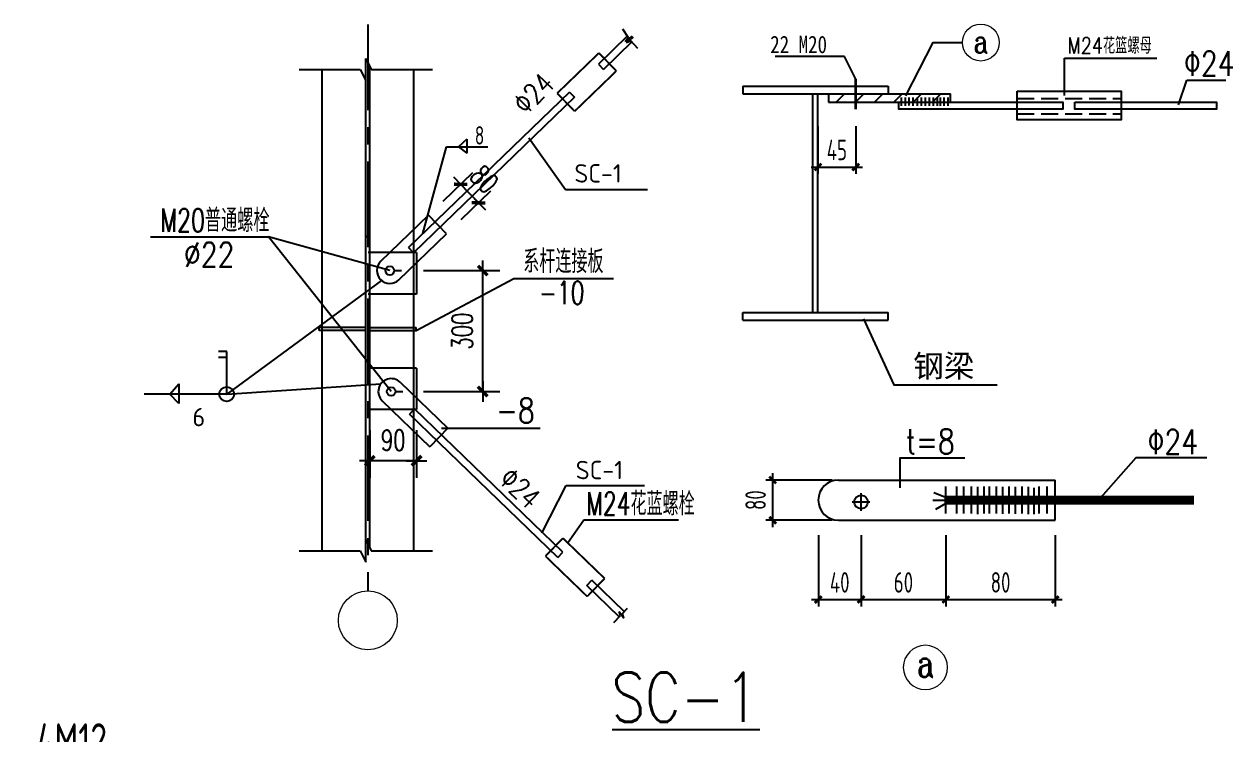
# Model space of a CAD drawing. Extents: x 14475413 to 15955882, y -732572 to -282951.
# Drawn here: x 15768027 to 15785769, y -488474 to -478057 of the extents above; entities that cross this region are included whole.
import ezdxf
from ezdxf.enums import TextEntityAlignment as Align

# ---------------------------------------------------------------- set-up
doc = ezdxf.new("R2010")
doc.units = 0
doc.header["$LTSCALE"] = 1000
doc.header["$MEASUREMENT"] = 0
for name, pattern in [('CENTER', [2, 1.25, -0.25, 0.25, -0.25]), ('DASH', [0.35, 0.25, -0.1]), ('DOTE', [2.4200000000000004, 2, -0.2, 0.02, -0.2])]:
    doc.linetypes.add(name, pattern=pattern)
for name, color, linetype in [('1', 7, 'Continuous'), ('AXIS', 3, 'Continuous'), ('DOTE', 1, 'DOTE'), ('GL', 2, 'Continuous'), ('PUB_DIM', 3, 'Continuous'), ('PUB_TEXT', 7, 'Continuous'), ('STAIR', 2, 'Continuous'), ('TEXT', 7, 'Continuous'), ('THIN', 7, 'Continuous'), ('XIANGTU', 7, 'Continuous'), ('尺寸线及数字', 3, 'Continuous'), ('折断号', 3, 'Continuous'), ('文字', 4, 'Continuous'), ('轮廓线', 7, 'Continuous'), ('连接件', 2, 'Continuous')]:
    doc.layers.add(name, color=color, linetype=linetype)
doc.layers.add('10', color=7, linetype='Continuous', lineweight=35)
doc.layers.add('112', color=9, linetype='Continuous', lineweight=18)
doc.styles.add('-宋体', font='', dxfattribs={"width": 0.8})
doc.styles.add('_HZDX', font='txt.shx', dxfattribs={"width": 0.8, "bigfont": 'HZDX.shx'})
doc.styles.add('_HZTXT', font='txt.shx', dxfattribs={"width": 0.8, "bigfont": 'hztxt.shx'})
doc.styles.add('COMPLEX', font='COMPLEX')
doc.styles.add('DIM_FONT', font='SIMPLEX', dxfattribs={"width": 0.7, "bigfont": 'GBCBIG'})
doc.styles.add('hztxt', font='Pkpmeng', dxfattribs={"width": 0.7, "bigfont": 'hztxt'})
doc.styles.get("Standard").update_dxf_attribs({"font": 'gbenor.shx', "bigfont": 'gbcbig.shx'})
doc.styles.add('TSSD_Dimension', font='Tssdeng.shx', dxfattribs={"width": 0.699999988079071, "bigfont": 'hztxt.shx'})
doc.styles.add('TSSD_REIN', font='tssdeng.shx', dxfattribs={"width": 0.7, "bigfont": 'tssdchn.shx'})
doc.styles.get('-宋体').set_extended_font_data('SimSun')
doc.dimstyles.new('dimn', dxfattribs={"dimtxt": 300, "dimasz": 1, "dimexe": 250, "dimexo": 300, "dimgap": 150, "dimtad": 1, "dimdec": 0, "dimzin": 0, "dimdsep": 46, "dimtxsty": 'DIM_FONT', "dimblk": '_DIMX', "dimcen": 0, "dimdle": 100, "dimclrt": 7, "dimadec": 1, "dimazin": 0, "dimtfac": 1, "dimtdec": 0, "dimtix": 1, "dimtmove": 2, "dimatfit": 3, "dimldrblk": 'ARCHTICK', "dimfxl": 0, "dimtolj": 1, "dimtzin": 0, "dimarcsym": 0})
doc.dimstyles.new('TSSD_20_100', dxfattribs={"dimtxt": 350, "dimasz": 100, "dimexe": 100, "dimexo": 250, "dimgap": 100, "dimtad": 1, "dimdec": 0, "dimlfac": 0.2, "dimzin": 0, "dimdsep": 46, "dimtxsty": 'TSSD_Dimension', "dimblk": 'ARCHTICK', "dimblk1": 'ARCHTICK', "dimblk2": 'ARCHTICK', "dimcen": 0, "dimdle": 100, "dimclrt": 7, "dimadec": 0, "dimazin": 0, "dimtfac": 1, "dimtdec": 0, "dimtix": 1, "dimtmove": 2, "dimatfit": 3, "dimfxl": 0, "dimtolj": 1, "dimtzin": 0, "dimarcsym": 0})

# ---------------------------------------------------------------- blocks, each defined once
blk = doc.blocks.new('AUDIT_D_060801165916-2')
blk.add_line((-1, 0), (0, 0))
at = {"const_width": 0.5}
blk.add_lwpolyline([(-0.7000000000000001, -0.7000000000000001), (0.7000000000000001, 0.7000000000000001)], dxfattribs=at)
blk = doc.blocks.new('5654654654')
at = {"layer": '轮廓线'}
h = blk.add_hatch(color=256, dxfattribs=at)
h.paths.add_polyline_path([(-104781.8803043035, -1022.660201723105), (-104784.3146952433, -993.4472538300324), (-104889.9658036507, -1002.251435459126), (-104887.5314127619, -1031.464383348997)])
h.paths.add_polyline_path([(-104779.4459133637, -1051.873149616178), (-104781.8803043035, -1022.660201723105), (-104887.5314127619, -1031.464383348997), (-104885.0970218221, -1060.67733124207)])
h.paths.add_polyline_path([(-104909.4565287936, -1033.291460285895), (-104907.0221378538, -1062.504408175766), (-104885.0970218221, -1060.67733124207), (-104887.5314127619, -1031.464383348997)])
h.paths.add_polyline_path([(-104889.9658036507, -1002.251435459126), (-104911.8909196823, -1004.078512395965), (-104909.4565287936, -1033.291460285895), (-104887.5314127619, -1031.464383348997)])
h.paths.add_polyline_path([(-104682.9226298782, -1014.413801357266), (-104685.3570207669, -985.2008534673951), (-104784.3146952433, -993.4472538300324), (-104781.8803043035, -1022.660201723105)])
h.paths.add_polyline_path([(-104781.8803043035, -1022.660201723105), (-104779.4459133637, -1051.873149616178), (-104680.4882389384, -1043.626749250398), (-104682.9226298782, -1014.413801357266)])
h.paths.add_polyline_path([(-104682.9226298782, -1014.413801357266), (-104680.4882389384, -1043.626749250398), (-104622.5786567137, -1038.800993161742), (-104625.0130476535, -1009.588045271812)])
h.paths.add_polyline_path([(-104625.0130476535, -1009.588045271812), (-104627.4474385423, -980.3750973755377), (-104685.3570207669, -985.2008534673951), (-104682.9226298782, -1014.413801357266)])
h = blk.add_hatch(color=256, dxfattribs=at)
h.paths.add_polyline_path([(-104743.3276934451, -2761.924229539058), (-104765.252809477, -2763.751306475955), (-104762.8184185883, -2792.964254369028), (-104740.8933025054, -2791.137177428929)])
h.paths.add_polyline_path([(-104760.3840276485, -2822.177202258899), (-104738.4589116166, -2820.35012532206), (-104740.8933025054, -2791.137177428929), (-104762.8184185883, -2792.964254369028)])
h.paths.add_polyline_path([(-104635.2421940982, -2782.332995803037), (-104637.676585038, -2753.120047913166), (-104743.3276934451, -2761.924229539058), (-104740.8933025054, -2791.137177428929)])
h.paths.add_polyline_path([(-104632.8078031584, -2811.54594369611), (-104635.2421940982, -2782.332995803037), (-104740.8933025054, -2791.137177428929), (-104738.4589116166, -2820.35012532206)])
h.paths.add_polyline_path([(-104536.2845196729, -2774.0865954404), (-104538.7189105616, -2744.873647547327), (-104637.676585038, -2753.120047913166), (-104635.2421940982, -2782.332995803037)])
h.paths.add_polyline_path([(-104635.2421940982, -2782.332995803037), (-104632.8078031584, -2811.54594369611), (-104533.8501287331, -2803.299543333531), (-104536.2845196729, -2774.0865954404)])
h.paths.add_polyline_path([(-104480.809328337, -2740.047891458671), (-104538.7189105616, -2744.873647547327), (-104536.2845196729, -2774.0865954404), (-104478.374937448, -2769.260839351802)])
h.paths.add_polyline_path([(-104475.9405465082, -2798.473787241674), (-104478.374937448, -2769.260839351802), (-104536.2845196729, -2774.0865954404), (-104533.8501287331, -2803.299543333531)])
at = {"color": 0, "linetype": 'ByBlock'}
for p, q in [((-103178.3410654992, -214.1067375458078), (-103189.3860178886, -81.56614366330905)), ((-103739.6293651876, -394.3413498029695), (-102130.0151664424, -260.2080124642234)), ((-103739.6293651876, -394.3413498029695), (-102835.9446284038, -319.0349504549522)), ((-103122.4537310528, -884.760646856972), (-103167.2961131099, -346.6473314282484)), ((-102240.8222800884, -2934.376112955157), (-102450.3216987592, -420.3609873200185)), ((-106590.6146082631, -684.2798400588217), (-106601.6595606524, -551.7392461763811)), ((-106148.3018740159, -780.8817680719658), (-106910.92114058, -844.4328149145585)), ((-106550.1371471947, -1170.013643134444), (-106579.5696558738, -816.8204339412623)), ((-106550.1371471947, -1170.013643134444), (-106579.5696558738, -816.8204339412623)), ((-103684.9573915454, -931.6355398669839), (-102791.1022464286, -857.1482659566682)), ((-103481.3924040429, -914.6719399765134), (-102791.1022463467, -857.1482658836758)), ((-103111.4087786635, -1017.301240739413), (-103100.3638262742, -1149.841834621911)), ((-102986.8605731765, -2511.892847119423), (-103111.4087787454, -1017.301240812405)), ((-106002.7329729011, -1124.397029645042), (-106881.4886319011, -1197.62602410774)), ((-106187.533169545, -1139.796910645149), (-106881.4886319011, -1197.62602410774)), ((-106539.0921948054, -1302.554237016942), (-106528.0472424161, -1435.094830899383)), ((-106414.5439892376, -2797.145843309467), (-106539.0921948056, -1302.554237016884)), ((-102986.8605733186, -2511.892847131239), (-102997.9055257079, -2379.35225324874)), ((-103513.7447791125, -2689.260476768715), (-102644.4641362231, -2616.821060040442)), ((-103513.7447791125, -2689.260476768715), (-102644.464136081, -2616.821060028567)), ((-102935.7067898901, -3125.743644847535), (-102975.8156209292, -2644.433441013738)), ((-106414.5439894504, -2797.145843327162), (-106425.5889418398, -2664.605249444721)), ((-105693.9173281749, -2870.555147984182), (-106734.8505215545, -2957.298818165204)), ((-105693.9173281749, -2870.555147984182), (-106734.8505217673, -2957.298818182957)), ((-102946.7517422927, -2993.20305101329), (-102957.7966946715, -2860.662457129918)), ((-106355.8632559963, -3501.320835426915), (-106403.4990370611, -2929.686437209661)), ((-103477.9427062315, -3170.929573960544), (-101898.425842993, -3039.304325864359)), ((-103477.9427062317, -3170.929573960544), (-102604.3553051839, -3098.131263874238)), ((-103193.92714791, -3147.261818866886), (-102604.3553052053, -3098.131263949675)), ((-102935.7067899138, -3125.743644896662), (-102928.2116832477, -3215.685715689091)), ((-102935.7067899138, -3125.743644896662), (-102928.2116832477, -3215.685715689091)), ((-103186.4320412439, -3237.203889659315), (-102596.8601985392, -3188.073334742105)), ((-102924.6618375008, -3258.284238729975), (-102913.6168851114, -3390.824832612416)), ((-105543.2858408913, -3433.606646139175), (-106687.2147407024, -3528.933216400212)), ((-102917.1667308689, -3348.226309572463), (-102906.12177849, -3480.766903455777)), ((-106344.8183036069, -3633.861429309414), (-106333.7733512176, -3766.402023191855))]:
    blk.add_line(p, q, dxfattribs=at)
for p, q in [((-104702.0244074797, -660.3597054738202), (-103393.1875146499, -3254.433360955096)), ((-104186.193723266, -2250.698107143398), (-103870.1913855909, -1619.015459559392)), ((-103870.1913855909, -1619.015459559392), (-103373.6165867313, -1619.015459559392)), ((-104547.4562404074, -3242.434755418624), (-104131.7356382448, -4527.1891314534)), ((-104131.7356382448, -4527.1891314534), (-102936.1222344656, -4527.1891314534))]:
    blk.add_line(p, q)
at = {"const_width": 37.8}
blk.add_lwpolyline([(-104851.2486538845, -6778.822268967226), (-102211.5024409008, -6778.822268967226)], dxfattribs=at)
at = {"layer": 'Defpoints', "color": 0, "linetype": 'ByBlock'}
for p in [(-103167.2961131099, -346.6473314282484), (-102461.3666511485, -287.8203934375197), (-104070.9808498938, -421.9537307762657), (-104070.9808498938, -421.9537307762657), (-106579.5696558738, -816.8204339412623), (-103122.4537311348, -884.7606469299644), (-106550.1371471949, -1170.013643134444), (-102975.8156209292, -2644.433441013738), (-106403.4990370611, -2929.686437209661), (-102928.2116832477, -3215.685715689091), (-105211.9343561851, -3405.994265165878)]:
    blk.add_point(p, dxfattribs=at)
at = {"layer": 'GL', "color": 4}
for p, q in [((-106694.60082931, -3529.548718253034), (-101071.2238038506, -3060.938086342649)), ((-106688.4994996402, -3602.765317937941), (-101065.1224741808, -3134.154686027556)), ((-106526.6992523044, -5544.385357323335), (-100903.322226845, -5075.77472541295)), ((-106520.5979226346, -5617.601957008243), (-100897.2208971751, -5148.991325097857))]:
    blk.add_line(p, q, dxfattribs=at)
at = {"layer": 'THIN'}
for q in [(-107093.1506416351, 287.2068189337151), (-104748.6869936765, -1032.554955054715)]:
    blk.add_line((-105686.9751516788, 287.2068189337151), q, dxfattribs=at)
at = {"layer": '折断号', "ltscale": 2}
for p, q in [((-101111.5463737852, -2577.06299281586), (-100974.1662654167, -4225.63878809585)), ((-106734.9233992447, -3045.673624726245), (-106597.5432908761, -4694.249420006236)), ((-100804.5715446679, -4211.506018964166), (-101131.207690839, -4356.86584114359)), ((-100974.1662654167, -4225.63878809585), (-100804.5715446679, -4211.506018964166)), ((-101131.207690839, -4356.86584114359), (-100964.3892150747, -4342.964423722937)), ((-100964.3892150747, -4342.964423722937), (-100851.7948049286, -5694.109225043678)), ((-106427.9485701539, -4680.116650874552), (-106754.5847162984, -4825.476473053975)), ((-106597.5432908761, -4694.249420006236), (-106427.9485701539, -4680.116650874552)), ((-106754.5847162984, -4825.476473053975), (-106587.7662405341, -4811.575055633322)), ((-106587.7662405341, -4811.575055633322), (-106481.5481307886, -6086.203579398629))]:
    blk.add_line(p, q, dxfattribs=at)
at = {"layer": '轮廓线'}
for p, q in [((-104829.4577996621, -670.9790614559897), (-104759.0237273916, -665.1096070368658)), ((-104550.5283884271, -1003.381044911046), (-104990.5271189699, -1040.047283407068)), ((-104911.8909196502, -1004.078512395965), (-104627.4474385371, -980.3750973780989)), ((-104911.8909196502, -1004.078512395965), (-104907.0221378105, -1062.504408178327)), ((-104907.0221378105, -1062.504408178327), (-104622.5786566974, -1038.800993163022)), ((-104627.4474385371, -980.3750973780989), (-104622.5786566974, -1038.800993163022)), ((-104403.8902782213, -2763.053838993947), (-104843.8890087644, -2799.720077487407)), ((-104765.2528094447, -2763.751306476304), (-104480.8093283314, -2740.047891460999)), ((-104760.3840276047, -2822.177202261228), (-104765.2528094447, -2763.751306476304)), ((-104475.9405464919, -2798.473787243362), (-104480.8093283314, -2740.047891460999)), ((-104760.3840276047, -2822.177202261228), (-104475.9405464919, -2798.473787243362))]:
    blk.add_line(p, q, dxfattribs=at)
at = {"layer": '轮廓线', "const_width": 33.30295081967212}
for points in [[(-104824.9955103653, -670.6072072791285), (-104831.1865991163, -596.3134889436769, -0.414213562373095), (-104729.7789957689, -476.4683163726004), (-104080.199634511, -422.3371788788354, -0.414213562373095), (-103960.3544619293, -523.7447822325048), (-103945.1159542371, -706.608482561307)], [(-105499.3719389406, -3100.665144482162), (-105484.1334312484, -3283.528844808869, 0.414213562373095), (-105364.2882586666, -3384.936448164633), (-104714.7088974426, -3330.805310670868, 0.414213562373095), (-104613.3012940614, -3210.960138099792), (-104824.9955103653, -670.6072072791285)]]:
    blk.add_lwpolyline(points, format="xyb", dxfattribs=at)
at = {"layer": '连接件'}
for p, q in [((-104702.0244074797, -660.3597054738202), (-104824.995510346, -670.6072072799434)), ((-104702.4175040631, -655.6425049980171), (-104478.7111041893, -3340.142906490946)), ((-104605.7513997883, -3355.479462947231), (-104829.4577996621, -670.9790614559897))]:
    blk.add_line(p, q, dxfattribs=at)
at = {"color": 0, "linetype": 'ByBlock', "xscale": 133.0000000000003, "yscale": 133, "zscale": 133}
for p, rotation in [((-103167.2961131099, -346.6473314282484), 274.76360000461), ((-102461.3666511485, -287.8203934375197), 94.76360000460997), ((-106579.5696558738, -816.8204339412623), 274.76360000461), ((-103122.4537310528, -884.760646856972), 94.76360000460997), ((-103122.4537311348, -884.7606469299644), 94.76360000460997), ((-106550.1371471947, -1170.013643134444), 94.76360000460997), ((-106550.1371471949, -1170.013643134444), 94.76360000460997), ((-102975.8156209292, -2644.433441013738), 274.76360000461), ((-102975.8156207872, -2644.433441001864), 274.76360000461), ((-106403.4990368483, -2929.686437191907), 274.76360000461), ((-106403.4990370611, -2929.686437209661), 274.76360000461), ((-102935.7067899138, -3125.743644896662), 274.7636000000807), ((-102935.7067898901, -3125.743644847535), 94.76360000460997), ((-102229.7773276991, -3066.916706837656), 274.76360000461), ((-102928.2116832477, -3215.685715689091), 94.76360000008071), ((-106355.8632559963, -3501.320835426915), 94.76360000460997)]:
    blk.add_blockref('AUDIT_D_060801165916-2', p, dxfattribs=dict(at, rotation=rotation))
at = {"color": 7, "linetype": 'ByBlock', "char_height": 300, "attachment_point": 5, "rotation": 274.76360000460994, "style": 'TSSD_Dimension'}
for s, insert in [('45', (-102921.2335871495, -577.3263181061484)), ('35', (-106291.380804813, -974.6484313285328)), ('180', (-102100.3882000553, -1649.756169164262)), ('90', (-102825.4933410292, -1726.219372929423)), ('90', (-106272.4567232083, -1981.781243495818)), ('45', (-102732.1198704778, -2879.007447403215)), ('55', (-106123.7271911467, -3187.891255345021)), ('\\A1;10', (-102669.486132696, -3578.06012591155))]:
    blk.add_mtext(s, dxfattribs=dict(at, insert=insert))
at = {"layer": '1', "linetype": 'Continuous', "style": 'TSSD_REIN', "width": 0.7}
for s, p in [('檩托', (-103778.4468474253, -4451.620255394839)), ('厚6', (-103763.2143118917, -4989.126986335847))]:
    blk.add_text(s, height=400, dxfattribs=at).set_placement(p)
at = {"layer": 'TEXT', "style": 'TSSD_REIN', "width": 0.7}
blk.add_text('屋面檩条节点', height=630, dxfattribs=at).set_placement((-104800.8779102457, -6671.339362134924))
at = {"layer": '文字', "color": 7, "linetype": 'Continuous', "ltscale": 0.5, "style": 'TSSD_REIN', "width": 0.7}
for s, p in [('4M12', (-106961.0563934958, 417.7560403455864)), ('普通螺栓', (-106979.5983672624, -154.7482047491358)), ('t=4', (-103980.7569059867, -1587.675412031473))]:
    blk.add_text(s, height=399, dxfattribs=at).set_placement(p)
blk = doc.blocks.new('_DIMX')
blk.add_line((-150, 0), (150, 0))
at = {"const_width": 50}
blk.add_lwpolyline([(-70, -70), (70, 70)], dxfattribs=at)
blk = doc.blocks.new('*D335')
at = {"layer": 'Defpoints', "color": 0}
for p in [(-326988.7434681077, 15085983.61926066), (-326302.7748567816, 15085983.61926066), (-326988.7434681077, 15085234.70125982)]:
    blk.add_point(p, dxfattribs=at)
at = {"layer": 'PUB_DIM', "color": 0, "lineweight": -2}
for p, q in [((-326988.7434681077, 15085683.61926066), (-326988.7434681077, 15084984.70125982)), ((-326302.7748567816, 15085683.61926066), (-326302.7748567816, 15084984.70125982)), ((-326303.7748567816, 15085234.70125982), (-326987.7434681077, 15085234.70125982))]:
    blk.add_line(p, q, dxfattribs=at)
at = {"layer": 'PUB_DIM', "color": 0, "lineweight": -2, "rotation": 180}
blk.add_blockref('_DIMX', (-326988.7434681077, 15085234.70125982), dxfattribs=at)
at = {"layer": 'PUB_DIM', "color": 0, "lineweight": -2}
blk.add_blockref('_DIMX', (-326302.7748567816, 15085234.70125982), dxfattribs=at)
at = {"layer": 'PUB_DIM', "color": 7, "insert": (-326645.7591624446, 15085534.70125982), "char_height": 300, "attachment_point": 5, "style": 'DIM_FONT'}
blk.add_mtext('\\A1;90', dxfattribs=at)
blk = doc.blocks.new('_ArchTick')
at = {"color": 0, "linetype": 'ByBlock', "const_width": 0.4}
blk.add_lwpolyline([(-0.5, -0.5), (0.5, 0.5)], dxfattribs=at)
blk = doc.blocks.new('*D337')
at = {"layer": 'Defpoints', "color": 0}
for p in [(-325398.6784268841, 15089001.45609233), (-326128.8104567723, 15088820.00596826), (-325867.2190655442, 15088549.07202737)]:
    blk.add_point(p, dxfattribs=at)
at = {"layer": 'PUB_DIM', "color": 0, "lineweight": -2}
for p, q in [((-325912.9900185978, 15089028.38432238), (-325480.4194529671, 15089446.03866165)), ((-325660.9644126259, 15089273.10943468), (-325661.6590071395, 15089273.82883614)), ((-325660.2698181123, 15089272.39003322), (-325398.6784268841, 15089001.45609233)), ((-325651.3986273697, 15088757.45038149), (-325218.828061739, 15089175.10472076)), ((-325397.9838323705, 15089000.73669087), (-325397.2892378569, 15089000.01728941))]:
    blk.add_line(p, q, dxfattribs=at)
for p, rotation in [((-325660.2698181123, 15089272.39003322), 313.994913997642), ((-325398.6784268841, 15089001.45609233), 133.994913997642)]:
    blk.add_blockref('_DIMX', p, dxfattribs=dict(at, rotation=rotation))
at = {"layer": 'PUB_DIM', "color": 7, "insert": (-325313.6536843227, 15089345.30141689), "char_height": 300, "attachment_point": 5, "rotation": 313.994913997642, "style": 'DIM_FONT'}
blk.add_mtext('\\A1;80', dxfattribs=at)
blk = doc.blocks.new('A$C10AD3AE9')
for p, q in [((-0.0002964187297038734, 1694.136753695901), (88.39518872543704, 1694.136753695901)), ((-0.0002964187297038734, 1694.136753695901), (-0.0002964187297038734, -0.0001272313529625535)), ((88.39518872543704, 1694.136753695901), (88.39518872543704, -0.0001272313529625535)), ((2726.283916486718, 1694.136753695901), (2637.888431342551, 1694.136753695901)), ((2637.888431342551, 1694.136753695901), (2637.888431342551, -0.0001272313529625535)), ((2726.283916486718, 1694.136753695901), (2726.283916486718, -0.0001272313529625535)), ((88.39518872543704, 877.0683132322156), (2637.888431342551, 877.0683132322738)), ((88.39518872543704, 817.0683132322738), (2637.888431342551, 817.0683132322738)), ((-0.0002964187297038734, -0.0001272313529625535), (88.39518872543704, -0.0001272313529625535)), ((2726.283916486718, -0.0001272313529625535), (2637.888431342551, -0.0001272313529625535))]:
    blk.add_line(p, q)
blk = doc.blocks.new('*D338')
at = {"layer": 'Defpoints', "color": 0}
for p in [(-318572.8353763837, 15084397.19203344), (-316975.0937411692, 15084397.19203344), (-316975.0937411692, 15083207.8107828)]:
    blk.add_point(p, dxfattribs=at)
at = {"layer": 'PUB_DIM', "color": 0, "lineweight": -2}
for p, q in [((-318572.8353763837, 15084147.19203344), (-318572.8353763837, 15083107.8107828)), ((-316975.0937411692, 15084147.19203344), (-316975.0937411692, 15083107.8107828)), ((-318672.8353763837, 15083207.8107828), (-316875.0937411692, 15083207.8107828))]:
    blk.add_line(p, q, dxfattribs=at)
at = {"layer": 'PUB_DIM', "color": 0, "lineweight": -2, "xscale": 100, "yscale": 100, "zscale": 100, "rotation": 180}
blk.add_blockref('_ArchTick', (-318572.8353763837, 15083207.8107828), dxfattribs=at)
at = {"layer": 'PUB_DIM', "color": 0, "lineweight": -2, "xscale": 100, "yscale": 100, "zscale": 100}
blk.add_blockref('_ArchTick', (-316975.0937411692, 15083207.8107828), dxfattribs=at)
at = {"layer": 'PUB_DIM', "color": 7, "insert": (-317773.9645587765, 15083457.8107828), "char_height": 300, "attachment_point": 5, "style": 'TSSD_Dimension'}
blk.add_mtext('\\A1;80', dxfattribs=at)
blk = doc.blocks.new('*D339')
at = {"layer": 'Defpoints', "color": 0}
for p in [(-320435.5209331978, 15084397.19203344), (-319811.5548599828, 15084397.19203344), (-319811.5548599828, 15083207.8107828)]:
    blk.add_point(p, dxfattribs=at)
at = {"layer": 'PUB_DIM', "color": 0, "lineweight": -2}
for p, q in [((-320435.5209331978, 15084147.19203344), (-320435.5209331978, 15083107.8107828)), ((-319811.5548599828, 15084147.19203344), (-319811.5548599828, 15083107.8107828)), ((-320535.5209331978, 15083207.8107828), (-319711.5548599828, 15083207.8107828))]:
    blk.add_line(p, q, dxfattribs=at)
at = {"layer": 'PUB_DIM', "color": 0, "lineweight": -2, "xscale": 100, "yscale": 100, "zscale": 100, "rotation": 180}
blk.add_blockref('_ArchTick', (-320435.5209331978, 15083207.8107828), dxfattribs=at)
at = {"layer": 'PUB_DIM', "color": 0, "lineweight": -2, "xscale": 100, "yscale": 100, "zscale": 100}
blk.add_blockref('_ArchTick', (-319811.5548599828, 15083207.8107828), dxfattribs=at)
at = {"layer": 'PUB_DIM', "color": 7, "insert": (-320123.5378965903, 15083457.8107828), "char_height": 300, "attachment_point": 5, "style": 'TSSD_Dimension'}
blk.add_mtext('\\A1;40', dxfattribs=at)
blk = doc.blocks.new('*D340')
at = {"layer": 'Defpoints', "color": 0}
for p in [(-319811.5548599828, 15084397.19203344), (-318572.8353763837, 15084397.19203344), (-318572.8353763837, 15083207.8107828)]:
    blk.add_point(p, dxfattribs=at)
at = {"layer": 'PUB_DIM', "color": 0, "lineweight": -2}
for p, q in [((-319811.5548599828, 15084147.19203344), (-319811.5548599828, 15083107.8107828)), ((-318572.8353763837, 15084147.19203344), (-318572.8353763837, 15083107.8107828)), ((-319911.5548599828, 15083207.8107828), (-318472.8353763837, 15083207.8107828))]:
    blk.add_line(p, q, dxfattribs=at)
at = {"layer": 'PUB_DIM', "color": 0, "lineweight": -2, "xscale": 100, "yscale": 100, "zscale": 100, "rotation": 180}
blk.add_blockref('_ArchTick', (-319811.5548599828, 15083207.8107828), dxfattribs=at)
at = {"layer": 'PUB_DIM', "color": 0, "lineweight": -2, "xscale": 100, "yscale": 100, "zscale": 100}
blk.add_blockref('_ArchTick', (-318572.8353763837, 15083207.8107828), dxfattribs=at)
at = {"layer": 'PUB_DIM', "color": 7, "insert": (-319192.1951181833, 15083457.8107828), "char_height": 300, "attachment_point": 5, "style": 'TSSD_Dimension'}
blk.add_mtext('\\A1;60', dxfattribs=at)
blk = doc.blocks.new('*D341')
at = {"layer": 'Defpoints', "color": 0}
for p in [(-321101.8191682491, 15084952.721134), (-319985.5005035792, 15084952.721134), (-319985.5005035792, 15084365.84405116)]:
    blk.add_point(p, dxfattribs=at)
at = {"layer": 'PUB_DIM', "color": 0, "lineweight": -2}
for p, q in [((-321101.8191682491, 15084265.84405116), (-321101.8191682491, 15085052.721134)), ((-320235.5005035792, 15084952.721134), (-321201.8191682491, 15084952.721134)), ((-320235.5005035792, 15084365.84405116), (-321201.8191682491, 15084365.84405116))]:
    blk.add_line(p, q, dxfattribs=at)
at = {"layer": 'PUB_DIM', "color": 0, "lineweight": -2, "xscale": 100, "yscale": 100, "zscale": 100}
for p, rotation in [((-321101.8191682491, 15084952.721134), 90), ((-321101.8191682491, 15084365.84405116), 270)]:
    blk.add_blockref('_ArchTick', p, dxfattribs=dict(at, rotation=rotation))
at = {"layer": 'PUB_DIM', "color": 7, "insert": (-321351.8191682516, 15084659.28259258), "char_height": 300, "attachment_point": 5, "rotation": 90, "style": 'TSSD_Dimension'}
blk.add_mtext('\\A1;80', dxfattribs=at)
blk = doc.blocks.new('*D342')
at = {"layer": 'Defpoints', "color": 0}
for p in [(-320440.6110874582, 15090369.39477782), (-319888.6286071781, 15090369.39477782), (-319888.6286071781, 15089524.32956752)]:
    blk.add_point(p, dxfattribs=at)
at = {"layer": 'PUB_DIM', "color": 0, "lineweight": -2}
for p, q in [((-320440.6110874582, 15090119.39477782), (-320440.6110874582, 15089424.32956752)), ((-319888.6286071781, 15090119.39477782), (-319888.6286071781, 15089424.32956752)), ((-320540.6110874582, 15089524.32956752), (-319788.6286071781, 15089524.32956752))]:
    blk.add_line(p, q, dxfattribs=at)
at = {"layer": 'PUB_DIM', "color": 0, "lineweight": -2, "xscale": 100, "yscale": 100, "zscale": 100, "rotation": 180}
blk.add_blockref('_ArchTick', (-320440.6110874582, 15089524.32956752), dxfattribs=at)
at = {"layer": 'PUB_DIM', "color": 0, "lineweight": -2, "xscale": 100, "yscale": 100, "zscale": 100}
blk.add_blockref('_ArchTick', (-319888.6286071781, 15089524.32956752), dxfattribs=at)
at = {"layer": 'PUB_DIM', "color": 7, "insert": (-320164.6198473182, 15089774.32956752), "char_height": 300, "attachment_point": 5, "style": 'TSSD_Dimension'}
blk.add_mtext('\\A1;45', dxfattribs=at)
blk = doc.blocks.new('QW234Q23312321')
at = {"layer": 'PUB_DIM'}
h = blk.add_hatch(dxfattribs=at)
h.set_pattern_fill('ANSI31', color=256, scale=62.705664, style=0)
h.set_pattern_definition([(44.99999999999999, (-883341.0494795218, 15295436.60086607), (-140.7782307404264, 140.7782307404263), [])])
h.paths.add_polyline_path([(-318504.1805144679, 15090474.20973932), (-318504.1805144679, 15090595.42825401), (-319888.6277692076, 15090595.42825401), (-319888.6277692076, 15090474.20973932)])
h.paths.add_polyline_path([(-319888.6277692076, 15090474.20973932), (-319888.6277692076, 15090595.42825401), (-320287.1615892258, 15090595.42825401), (-320287.1615892258, 15090474.20973932)])
for p, q in [((-323296.5581699628, 15091543.92341666), (-323215.6207393873, 15091418.21466187)), ((-323231.3582364302, 15091430.57999358), (-323647.3300948795, 15091028.95199228)), ((-323071.6162402965, 15091258.12395471), (-323173.2159673702, 15091367.81011681)), ((-323158.2213585116, 15091351.62207039), (-323572.5896973852, 15090951.54229489)), ((-327042.5449278187, 15084072.34494934), (-327042.5449278187, 15091105.21028437)), ((-323647.3300948795, 15091028.95199228), (-323572.5896973852, 15090951.54229488)), ((-327688.1624443643, 15090949.72186113), (-327688.1624443643, 15083916.85652609)), ((-326988.7434681077, 15083964.74202992), (-326988.7434681077, 15090997.60736495)), ((-326343.1259515639, 15083916.85652609), (-326343.1259515639, 15090949.72186113)), ((-324070.7376086544, 15090620.14473756), (-326422.4334468897, 15088349.54185905)), ((-323995.9972111601, 15090542.73504017), (-326347.6930493955, 15088272.13216165)), ((-324070.7376086544, 15090620.14473756), (-323995.9972111601, 15090542.73504017)), ((-319226.5520019364, 15090540.94580178), (-319226.5520019364, 15090420.91904606)), ((-319168.320875043, 15090540.94580178), (-319168.320875043, 15090420.91904606)), ((-319112.4523848724, 15090541.60136385), (-319112.4523848724, 15090421.57460812)), ((-319054.6288701557, 15090540.94580178), (-319054.6288701557, 15090420.91904606)), ((-318993.5119550768, 15090540.94580178), (-318993.5119550768, 15090420.91904606)), ((-318933.599345522, 15090540.94580178), (-318933.599345522, 15090420.91904606)), ((-318875.0076313261, 15090540.94580178), (-318875.0076313261, 15090420.91904606)), ((-318817.1644335557, 15090540.94580178), (-318817.1644335557, 15090420.91904606)), ((-318760.2405908164, 15090540.94580178), (-318760.2405908164, 15090420.91904606)), ((-318701.3626871537, 15090540.94580178), (-318701.3626871537, 15090420.91904606)), ((-318654.2606120165, 15090540.94580178), (-318654.2606120165, 15090420.91904606)), ((-318602.4485771637, 15090540.94580178), (-318602.4485771637, 15090420.91904606)), ((-318545.9259631038, 15090540.94580178), (-318545.9259631038, 15090420.91904606)), ((-326210.9529854823, 15088553.72989077), (-325867.0901196916, 15089819.82930612)), ((-325867.0901196916, 15089819.82930612), (-325262.7830004673, 15089819.82930612)), ((-325571.3654467594, 15089930.21615115), (-325693.5124079362, 15089819.82930612)), ((-325693.5124079362, 15089819.82930612), (-325571.3654467594, 15089727.28584632)), ((-325571.3654467594, 15089930.21615115), (-325571.3654467594, 15089727.28584632)), ((-326825.4977333453, 15088147.34239082), (-326128.8104567733, 15088820.00596826)), ((-325867.2190655451, 15088549.07202737), (-326128.8104567733, 15088820.00596826)), ((-326563.9063421171, 15087876.40844993), (-325867.2190655451, 15088549.07202737)), ((-330192.5291344877, 15088504.04509937), (-328467.8581286818, 15088504.04509937)), ((-326694.7020377312, 15088011.87542037), (-328467.8581286818, 15088504.04509937)), ((-326674.772241326, 15086246.31756622), (-328467.8581286818, 15088504.04509937)), ((-326347.6930493955, 15088272.13216165), (-326422.4334468897, 15088349.54185905)), ((-326630.140286075, 15088011.87542037), (-326523.8064296935, 15088011.87542037)), ((-326307.660705423, 15087139.25723176), (-324881.838312136, 15087898.98287523)), ((-324881.838312136, 15087898.98287523), (-323425.364113437, 15087898.98287523)), ((-327726.258149093, 15087139.25723176), (-327726.258149093, 15087180.94103302)), ((-327045.1753864083, 15087180.94103302), (-327726.258149093, 15087180.94103302)), ((-327045.1753864083, 15087139.25723176), (-327726.258149093, 15087139.25723176)), ((-326988.7434681077, 15087180.94103302), (-326307.660705423, 15087180.94103302)), ((-326988.7434681077, 15087139.25723176), (-326307.660705423, 15087139.25723176)), ((-326307.660705423, 15087139.25723176), (-326307.660705423, 15087180.94103302)), ((-326610.2104896735, 15086246.31756622), (-326504.9525634367, 15086246.31756622)), ((-326543.9765457138, 15086381.78453667), (-325847.2892691437, 15085709.12095922)), ((-326805.567936942, 15086110.85059578), (-326108.8806603719, 15085438.18701833)), ((-326333.8324411698, 15085991.92073077), (-326408.5728386622, 15085914.51103337)), ((-324242.0095311571, 15083822.65680524), (-326408.5728386622, 15085914.51103337)), ((-324167.2691336628, 15083900.06650263), (-326333.8324411698, 15085991.92073077)), ((-325847.2892691437, 15085709.12095922), (-326108.8806603719, 15085438.18701833)), ((-325938.2370284684, 15085712.16899303), (-324497.9919933733, 15085712.16899303)), ((-320142.9328356106, 15084952.720424), (-316975.0917656478, 15084952.720424)), ((-318572.83441904, 15084462.4529368), (-318572.83441904, 15084857.47672084)), ((-318413.9145503026, 15084462.4529368), (-318413.9145503026, 15084857.47672084)), ((-318308.6406568568, 15084462.4529368), (-318308.6406568568, 15084857.47672084)), ((-318197.946262503, 15084462.4529368), (-318197.946262503, 15084857.47672084)), ((-318104.3699306194, 15084456.6082148), (-318104.3699306194, 15084851.63199884)), ((-318014.5776530858, 15084462.4529368), (-318014.5776530858, 15084857.47672084)), ((-317935.6217129249, 15084462.4529368), (-317935.6217129249, 15084857.47672084)), ((-317835.283494411, 15084462.4529368), (-317835.283494411, 15084857.47672084)), ((-317741.7092428338, 15084459.5312268), (-317741.7092428338, 15084854.55501084)), ((-317650.6544726919, 15084462.4529368), (-317650.6544726919, 15084857.47672084)), ((-317554.1553106476, 15084459.5299248), (-317554.1553106476, 15084854.55370883)), ((-317456.1559543386, 15084462.4529368), (-317456.1559543386, 15084857.47672084)), ((-317365.5045329239, 15084456.6082148), (-317365.5045329239, 15084851.63199884)), ((-317283.6257626023, 15084454.81925333), (-317283.6257626023, 15084837.02084484)), ((-317211.1127602104, 15084462.4529368), (-317211.1127602104, 15084857.47672084)), ((-317094.3779183049, 15084462.4529368), (-317094.3779183049, 15084857.47672084)), ((-316975.0917656478, 15084365.84235102), (-316975.0917656478, 15084952.720424)), ((-319811.5550026298, 15084503.85221027), (-319811.5550026298, 15084762.09921689)), ((-318545.5156442132, 15084654.37523625), (-318764.648198111, 15084654.37523625)), ((-318748.4165718649, 15084771.98717898), (-318586.095218882, 15084707.09778505)), ((-319940.6785059385, 15084632.97571358), (-319682.431499321, 15084632.97571358)), ((-318571.8926731795, 15084609.76436422), (-318722.0395428967, 15084520.54128006)), ((-320142.9328356106, 15084365.84235102), (-316975.0917656478, 15084365.84235102)), ((-324242.0095311571, 15083822.65680524), (-324167.2691336628, 15083900.06650263)), ((-323818.6020173822, 15083413.84955052), (-323743.8616198879, 15083491.25924791)), ((-323344.8268147577, 15082956.4114238), (-323818.6020173822, 15083413.84955052)), ((-323269.3755528051, 15083033.13476931), (-323743.8616198879, 15083491.25924791))]:
    blk.add_line(p, q)
for points in [[(-319155.2703501005, 15090565.96985596), (-318757.8977911007, 15091342.18501906), (-318331.789617015, 15091342.18501906)], [(-319776.3086604234, 15087308.52821063), (-319331.211556362, 15086344.20640006), (-317825.3313160706, 15086344.20640006)], [(-319242.6242983621, 15084839.62067956), (-319242.6242983621, 15085274.94745113), (-318297.5372362789, 15085274.94745113)], [(-316342.2903982345, 15084656.62952151), (-315794.7893354241, 15085281.39030376), (-314760.6152604092, 15085281.39030376)]]:
    blk.add_lwpolyline(points)
at = {"const_width": 134.50364928}
blk.add_lwpolyline([(-318592.9093865082, 15084659.28138751), (-314949.7790519167, 15084659.28138751)], dxfattribs=at)
for centre, radius in [((-326694.7020377312, 15088011.87542037), 64.5617516544), ((-326674.772241326, 15086246.31756622), 64.5617516544), ((-319811.5550026298, 15084632.97571358), 99.45141733824947)]:
    blk.add_circle(centre, radius)
for centre, radius, start, end in [((-326694.7020377312, 15088011.87542037), 188.305108992, 133.9949140322236, 313.9949140322236), ((-326674.772241326, 15086246.31756622), 188.305108992, 46.00508596777637, 226.0050859677764), ((-320142.9328356106, 15084659.28138751), 293.439036488984, 90, 270)]:
    blk.add_arc(centre, radius, start, end)
blk.add_point((-327029.2954353187, 15088508.24890227))
at = {"layer": '112', "const_width": 29.88969984}
blk.add_lwpolyline([(-318549.4503578674, 15082216.74238097, 3999.999916657245), (-318549.4501964655, 15082216.41957227, 3999.999916657245)], format="xyb", dxfattribs=at)
at = {"layer": '112'}
for centre, radius in [((-318062.7823184542, 15091342.18501906), 269.00729856), ((-327015.644197965, 15082902.80582948), 430.411677696)]:
    blk.add_circle(centre, radius, dxfattribs=at)
at = {"layer": 'AXIS', "color": 3}
for p, q in [((-326302.7748567816, 15088274.57372594), (-327008.6732645109, 15088274.57372594)), ((-326302.7748567816, 15088274.57372594), (-326302.7748567816, 15087669.30730418)), ((-326302.7748567816, 15087669.30730418), (-327008.6732645109, 15087669.30730418)), ((-326302.7748567816, 15086588.88568242), (-326988.7434681077, 15086588.88568242)), ((-326302.7748567816, 15086588.88568242), (-326302.7748567816, 15085983.61926066)), ((-326302.7748567816, 15085983.61926066), (-326988.7434681077, 15085983.61926066))]:
    blk.add_line(p, q, dxfattribs=at)
at = {"layer": 'DOTE', "linetype": 'CENTER'}
blk.add_line((-327015.644197965, 15091605.07840063), (-327015.644197965, 15083333.21750717), dxfattribs=at)
at = {"layer": 'PUB_DIM'}
for p, q in [((-320051.9560673703, 15091140.15976265), (-321063.697168475, 15091140.15976265)), ((-319888.6277692076, 15090809.6183236), (-320051.9560673703, 15091140.15976265)), ((-316839.6492655035, 15091113.94351305), (-315492.6018219199, 15091113.94351305)), ((-316839.6492655035, 15090571.22750392), (-316839.6492655035, 15091113.94351305)), ((-315176.0520053413, 15090434.68723698), (-315052.3329665903, 15090793.14073883)), ((-315052.3329665903, 15090793.14073883), (-314484.1593853291, 15090793.14073883)), ((-320287.1615892258, 15090595.42825401), (-320287.1615892258, 15090474.20973932)), ((-320287.1615892258, 15090595.42825401), (-318504.1805144679, 15090595.42825401)), ((-318504.1805144679, 15090474.20973932), (-318504.1805144679, 15090595.42825401)), ((-320287.1615892258, 15090474.20973932), (-318504.1805144679, 15090474.20973932))]:
    blk.add_line(p, q, dxfattribs=at)
at = {"layer": 'PUB_DIM', "linetype": 'DASH'}
for p, q in [((-317531.9877566434, 15090526.58685669), (-316013.3086601999, 15090526.58685669)), ((-317531.9877566434, 15090303.3842101), (-316013.3086601999, 15090303.3842101))]:
    blk.add_line(p, q, dxfattribs=at)
at = {"layer": 'PUB_DIM', "const_width": 39.19104}
blk.add_lwpolyline([(-319888.6277692076, 15090809.6183236), (-319888.6277692076, 15090369.39477782)], dxfattribs=at)
at = {"layer": 'PUB_DIM'}
for points in [[(-317531.9877566416, 15090630.74856343), (-316013.3086601999, 15090630.74856343), (-316013.3086601999, 15090214.10291563), (-317531.9877566416, 15090214.10291563)], [(-319261.8875779863, 15090474.20973932), (-316866.7083313894, 15090474.20973932), (-316866.7083313894, 15090369.39477782), (-319261.8875779863, 15090369.39477782)], [(-316689.6531474721, 15090474.20973932), (-314618.4677864853, 15090474.20973932), (-314618.4677864853, 15090369.39477782), (-316689.6531474721, 15090369.39477782)]]:
    blk.add_lwpolyline(points, close=True, dxfattribs=at)
at = {"layer": 'STAIR'}
for p, q in [((-327045.5029057655, 15091111.12624026), (-326964.8007161971, 15090949.72186113)), ((-327045.5029057655, 15090788.31748199), (-327045.5029057655, 15091111.12624026)), ((-328018.7485885303, 15090949.72186113), (-327126.205095334, 15090949.72186113)), ((-327126.205095334, 15090949.72186113), (-327045.5029057655, 15090788.31748199)), ((-326964.8007161971, 15090949.72186113), (-326072.257222997, 15090949.72186113)), ((-327045.5029057655, 15083755.45214696), (-327045.5029057655, 15084078.26090523)), ((-327045.5029057655, 15084078.26090523), (-326964.8007161971, 15083916.85652609)), ((-328018.7485885303, 15083916.85652609), (-327126.205095334, 15083916.85652609)), ((-327126.205095334, 15083916.85652609), (-327045.5029057655, 15083755.45214696)), ((-326964.8007161971, 15083916.85652609), (-326072.257222997, 15083916.85652609))]:
    blk.add_line(p, q, dxfattribs=at)
at = {"layer": 'XIANGTU', "const_width": 29.0304}
blk.add_lwpolyline([(-321288.9686755893, 15081307.59264083), (-323447.6575679948, 15081307.59264083)], dxfattribs=at)
at = {"layer": '尺寸线及数字'}
for p, q in [((-323155.6037800368, 15091435.34716661), (-323256.3274688181, 15091358.68845407)), ((-323256.3274688181, 15091358.68845407), (-323215.6207393873, 15091418.21466187)), ((-323141.6807101946, 15091421.67184424), (-323241.0024347659, 15091343.20519708)), ((-323241.0024347659, 15091343.20519708), (-323173.2159673702, 15091367.81011681)), ((-324662.2612753343, 15089952.26846864), (-324126.5978390183, 15089197.60239432)), ((-324126.5978390183, 15089197.60239432), (-322930.6882691141, 15089197.60239432)), ((-326817.3483216632, 15087868.98839118), (-329077.645253377, 15086207.16682036)), ((-329077.645253377, 15086832.53192264), (-329198.1739331242, 15086832.53192264)), ((-329077.645253377, 15086207.16682036), (-329077.645253377, 15086832.53192264)), ((-329077.645253377, 15086740.73488631), (-329198.1739331242, 15086740.73488631)), ((-329907.8675415087, 15086207.16682036), (-329775.8603977058, 15086356.33651379)), ((-329775.8603977058, 15086356.33651379), (-329775.8603977058, 15086069.47165835)), ((-329077.645253377, 15086207.16682036), (-326827.4178882036, 15086356.58143411)), ((-329077.645253377, 15086207.16682036), (-330282.9875119459, 15086207.16682036)), ((-329775.8603977058, 15086069.47165835), (-329907.8675415087, 15086207.16682036)), ((-324473.7955715582, 15084179.2535161), (-324116.6876822766, 15084875.35284846)), ((-324116.6876822766, 15084875.35284846), (-322974.7787177209, 15084875.35284846)), ((-324097.7050888911, 15084030.50555591), (-323858.4510472473, 15084374.0684379)), ((-323858.4510472473, 15084374.0684379), (-322479.5984390005, 15084374.0684379)), ((-323295.8666470852, 15083005.69756452), (-323221.2058214303, 15083083.02484823)), ((-323424.0233692061, 15082874.38642099), (-323327.1023930926, 15082974.76886052)), ((-323347.1294536814, 15083034.52183526), (-323275.0413710792, 15082935.23794763)), ((-323327.1023930926, 15082974.76886052), (-323347.1294536814, 15083034.52183526)), ((-323275.0413710792, 15082935.23794763), (-323295.8666470852, 15083005.69756452))]:
    blk.add_line(p, q, dxfattribs=at)
at = {"layer": '尺寸线及数字', "const_width": 26.900729856}
for points in [[(-324249.724691743, 15090601.92015938), (-323640.1371895056, 15091190.48740298)], [(-323640.1371895056, 15091190.48740298), (-323386.0528224465, 15090927.32859427)], [(-323995.6403246839, 15090338.76135067), (-323386.0528224465, 15090927.32859427)], [(-324249.724691743, 15090601.92015938), (-323995.6403246839, 15090338.76135067)], [(-324420.9966142457, 15083840.88138341), (-324166.9122471884, 15084104.04019213)], [(-324166.9122471884, 15084104.04019213), (-323557.3247449491, 15083515.47294853)], [(-324420.9966142457, 15083840.88138341), (-323811.4091120083, 15083252.31413982)], [(-323811.4091120083, 15083252.31413982), (-323557.3247449491, 15083515.47294853)]]:
    blk.add_lwpolyline(points, dxfattribs=at)
at = {"layer": '尺寸线及数字'}
blk.add_circle((-329077.645253377, 15086207.16682036), 107.602919424, dxfattribs=at)
at = {"xscale": 1.254113279283047, "yscale": 1.254113279283047, "zscale": 1.254113279981539, "rotation": 90}
blk.add_blockref('A$C10AD3AE9', (-319415.9148651678, 15087287.2173411), dxfattribs=at)
at = {"width": 0.8}
for s, height, style, p in [('22 M20', 254.016, '-宋体', (-321138.072209958, 15091188.08211501)), ('\x8224', 358.6763980800001, '_HZTXT', (-315094.6233180817, 15090856.79598125)), ('%%c22', 358.6763980800001, '_HZTXT', (-329701.5537825208, 15088065.9336166)), ('-8', 358.6763980800001, '_HZTXT', (-325143.3588770647, 15085789.80313443)), ('t=8', 358.6763980800001, '_HZTXT', (-319156.9354293067, 15085337.528086)), ('\x8224', 358.6763980800001, '_HZTXT', (-315626.8206427693, 15085331.33323736))]:
    blk.add_text(s, height=height, dxfattribs=dict(at, style=style)).set_placement(p)
blk.add_text('8', height=269.00729856, dxfattribs=at).set_placement((-325453.2688047215, 15089851.9611441))
at = {"layer": '10', "color": 7, "style": 'COMPLEX'}
for height, width, p, p2 in [(336.2591232000001, 0.9089237273732168, (-318167.3717501108, 15091191.42029249), (-317949.0618246663, 15091191.42029249)), (403.5109478400001, 0.9089237273835569, (-318997.7662727255, 15082078.59578186), (-318735.7943621892, 15082078.59578186))]:
    blk.add_text('a', height=height, dxfattribs=dict(at, width=width)).set_placement(p, p2, align=Align.FIT)
at = {"layer": 'PUB_TEXT', "style": '_HZDX', "width": 0.8}
blk.add_text('M24花篮螺母', height=235.1462399999999, dxfattribs=at).set_placement((-316794.9827810954, 15091180.90389432))
at = {"layer": 'PUB_TEXT', "style": '_HZTXT', "width": 0.7380224648573022}
blk.add_text('M20普通螺栓', height=336.2591232000001, rotation=359.7752621570099, dxfattribs=at).set_placement((-330044.9010354504, 15088580.59697669), (-328451.1444030609, 15088574.3455692), align=Align.FIT)
at = {"layer": 'PUB_TEXT', "style": '_HZTXT', "width": 0.697634703336861}
for s, p in [('系杆连接板', (-324745.9576555509, 15087979.8453892)), ('-10', (-324516.6579859313, 15087521.38438035)), ('M24花蓝螺栓', (-323823.6951121558, 15084441.9388703))]:
    blk.add_text(s, height=336.2591232000001, rotation=359.7752621576416, dxfattribs=at).set_placement(p)
at = {"layer": 'PUB_TEXT', "style": '-宋体'}
blk.add_text('钢梁', height=326.592, dxfattribs=at).set_placement((-319048.1276230831, 15086455.10558164))
at = {"layer": 'PUB_TEXT', "style": '_HZTXT', "width": 0.8}
blk.add_text('SC-1', height=720, dxfattribs=at).set_placement((-322384.366462363, 15081781.29430547), align=Align.MIDDLE)
at = {"layer": '尺寸线及数字', "style": '_HZTXT', "width": 0.8}
for rotation, p in [(46.00508601137638, (-324702.2380678449, 15090271.76249027)), (316.0050860043028, (-325122.5388426445, 15084940.58804202))]:
    blk.add_text('\x8224', height=302.4, rotation=rotation, dxfattribs=at).set_placement(p)
at = {"layer": '尺寸线及数字', "style": 'hztxt'}
for s, height, p in [('SC-1', 269.00729856, (-323997.9852458406, 15089297.66378186)), ('6', 268.2408960000001, (-329576.9196620155, 15085738.59078022)), ('SC-1', 269.00729856, (-323978.5837797355, 15084964.59641299))]:
    blk.add_text(s, height=height, dxfattribs=at).set_placement(p)
at = {"layer": 'PUB_DIM'}
for p1, p2, distance, text, dimstyle, picture, middle in [((-320440.6110874582, 15090369.39477782), (-319888.6286071781, 15090369.39477782), -845.0652102995664, '45', 'TSSD_20_100', '*D342', (-320164.6198473182, 15089774.32956752)), ((-326128.8104567733, 15088820.00596826), (-325867.2190655451, 15088549.07202737), 651.2923094172273, '80', 'dimn', '*D337', (-325313.6536843227, 15089345.30141689)), ((-326302.7748567816, 15085983.61926066), (-326988.7434681077, 15085983.61926066), 748.9180008396506, '90', 'dimn', '*D335', (-326645.7591624446, 15085534.70125982)), ((-319985.5005035792, 15084365.84405116), (-319985.5005035792, 15084952.721134), 1116.3186646698741, '80', 'TSSD_20_100', '*D341', (-321351.8191682516, 15084659.28259258)), ((-320435.5209331978, 15084397.19203344), (-319811.5548599828, 15084397.19203344), -1189.3812506403774, '40', 'TSSD_20_100', '*D339', (-320123.5378965903, 15083457.8107828)), ((-319811.5548599828, 15084397.19203344), (-318572.8353763837, 15084397.19203344), -1189.3812506403774, '60', 'TSSD_20_100', '*D340', (-319192.1951181833, 15083457.8107828)), ((-318572.8353763837, 15084397.19203344), (-316975.0937411692, 15084397.19203344), -1189.3812506403774, '80', 'TSSD_20_100', '*D338', (-317773.9645587765, 15083457.8107828))]:
    dim = blk.add_aligned_dim(p1=p1, p2=p2, distance=distance, text=text, dimstyle=dimstyle, dxfattribs=at)
    dim.commit()
    dim.dimension.update_dxf_attribs({"geometry": picture, "text_midpoint": middle})
blk.add_aligned_dim(p1=(-326504.9525634367, 15086246.3157725), p2=(-326504.9525634367, 15088011.87792477), distance=-1167.0671469605877, text='300', dimstyle='dimn', dxfattribs=at).render()

msp = doc.modelspace()

# ---------------------------------------------------------------- block references
at = {"xscale": 1.004999998956919, "yscale": 1.004999999888241, "zscale": 1.005}
msp.add_blockref('QW234Q23312321', (16101722.6302978, -15645126.15593594), dxfattribs=at)
at = {"layer": '1', "color": 7, "linetype": 'Continuous', "xscale": 1.340000003576279, "yscale": 1.339999999850988, "zscale": 1.34}
msp.add_blockref('5654654654', (15911531.89160417, -489412.6250183517), dxfattribs=at)

doc.saveas('drawing.dxf')
